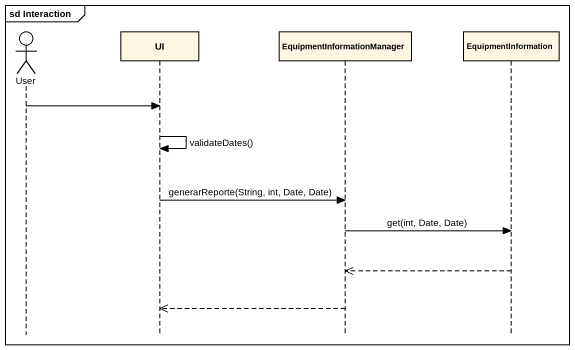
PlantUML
@startuml
mainframe sd Interaction
hide footbox
actor User
participant UI
participant EquipmentInformationManager
participant EquipmentInformation

User -> UI
UI -> UI : validateDates()
UI -> EquipmentInformationManager : generarReporte(String, int, Date, Date)
EquipmentInformationManager -> EquipmentInformation : get(int, Date, Date)
EquipmentInformation -->> EquipmentInformationManager
EquipmentInformationManager -->> UI
@enduml
